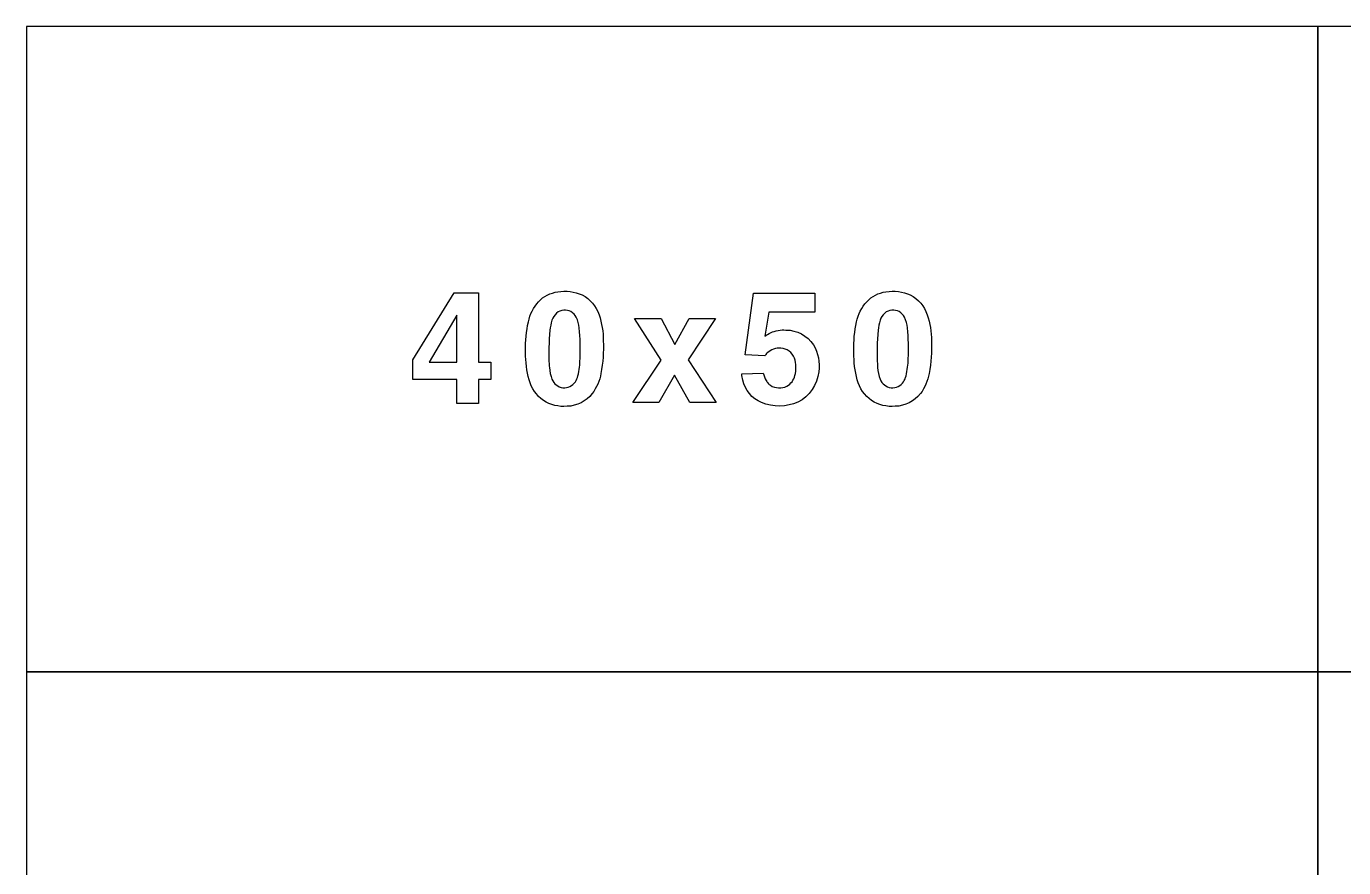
# Model space of a CAD drawing. Extents: x 0 to 1800, y -900 to 1350.
# Drawn here: x 0 to 918, y 763 to 1350 of the extents above; entities that cross this region are included whole.
import ezdxf

# ---------------------------------------------------------------- set-up
doc = ezdxf.new("R2010")
doc.units = 0
doc.header["$MEASUREMENT"] = 0

msp = doc.modelspace()

# ---------------------------------------------------------------- linework, layer by layer
for points in [[(0.0001, 900), (900, 900), (900, 1350), (0.0001, 1350)], [(900, 900), (1800, 900), (1800, 1350), (900, 1350)], [(269.246, 1117.43), (298.174, 1164.29), (315.159, 1164.29), (315.159, 1115.9), (323.791, 1115.9), (323.791, 1103.73), (315.159, 1103.73), (315.159, 1087.01), (299.956, 1087.01), (299.956, 1103.73), (269.246, 1103.73)], [(299.956, 1148.72), (280.759, 1115.9), (299.956, 1115.9)], [(442.467, 1117.27), (423.738, 1146.36), (442.277, 1146.36), (452.021, 1128.2), (462.005, 1146.36), (480.216, 1146.36), (461.26, 1117.54), (480.735, 1087.67), (462.308, 1087.67), (451.718, 1106.91), (440.837, 1087.67), (422.625, 1087.67)], [(0.0002, 0.0001), (900, 0.0001), (900, 900), (0.0002, 900)], [(900, 0.0001), (1800, 0.0001), (1800, 900), (900, 900)]]:
    msp.add_lwpolyline(points, close=True)
for points in [[(347.901, 1123.93, -0.0563084), (349.835, 1144.03, -0.130301), (356.937, 1158.05, -0.174843), (370.321, 1164.9, -0.147552), (387.319, 1162.78, -0.192146), (399.097, 1148.96, -0.0833996), (402.054, 1130.71, -0.0545507), (400.449, 1108.06, -0.116773), (394.345, 1093.96, -0.221099), (376.791, 1085.1, -0.162564), (360.324, 1089.11, -0.174743), (350.315, 1103.64, -0.0640867), (347.926, 1122.42)], [(498.507, 1107.71), (513.533, 1108.28, 0.0452719), (515.58, 1103.09, 0.0567733), (517.097, 1100.89, 0.070207), (518.512, 1099.77, 0.264984), (530.038, 1099.17, 0.20748), (535.612, 1106.56, 0.147389), (535.245, 1118.73, 0.308532), (525.842, 1125.58, 0.215743), (516.314, 1122.31, 0.028781), (514.595, 1120.31), (500.958, 1120.96), (506.658, 1164.05), (549.551, 1164.05), (549.551, 1150.66), (517.413, 1150.66), (514.544, 1134.01, -0.0211252), (518.677, 1136.43, -0.121371), (529.343, 1138.3, -0.244671), (548.477, 1128.07, -0.173069), (552.18, 1109.15, -0.256779), (537.722, 1088.03, -0.199585), (512.269, 1087.69, -0.245625), (499.379, 1103.34, -0.0170062)], [(576.603, 1123.93, -0.0563084), (578.536, 1144.03, -0.130301), (585.639, 1158.05, -0.174843), (599.022, 1164.9, -0.147552), (616.02, 1162.78, -0.192146), (627.799, 1148.96, -0.0833996), (630.756, 1130.71, -0.0545507), (629.151, 1108.06, -0.116773), (623.047, 1093.96, -0.221099), (605.493, 1085.1, -0.162564), (589.026, 1089.11, -0.174743), (579.017, 1103.64, -0.0640867), (576.628, 1122.42)], [(364.343, 1114.16, 0.0124589), (364.507, 1112.13, 0.0668192), (366.302, 1104.01, 0.615362), (382.592, 1102.21, 0.0726881), (384.336, 1106.38, 0.0588562), (385.84, 1118.31, 0.0389037), (385.322, 1139.75, 0.084671), (383.211, 1147.22, 0.156013), (379.546, 1151.11, 0.143208), (374.516, 1152.06, 0.172584), (369.474, 1150.07, 0.132565), (366.289, 1145.09, 0.0498315), (364.836, 1138.14, 0.0368731)], [(593.045, 1114.16, 0.0124589), (593.209, 1112.13, 0.0668192), (595.003, 1104.01, 0.615362), (611.294, 1102.21, 0.0726881), (613.038, 1106.38, 0.0588562), (614.542, 1118.31, 0.0389037), (614.023, 1139.75, 0.084671), (611.913, 1147.22, 0.156013), (608.248, 1151.11, 0.143208), (603.218, 1152.06, 0.172584), (598.176, 1150.07, 0.132565), (594.991, 1145.09, 0.0498315), (593.537, 1138.14, 0.0368731)]]:
    msp.add_lwpolyline(points, format="xyb", close=True)

doc.saveas('drawing.dxf')
